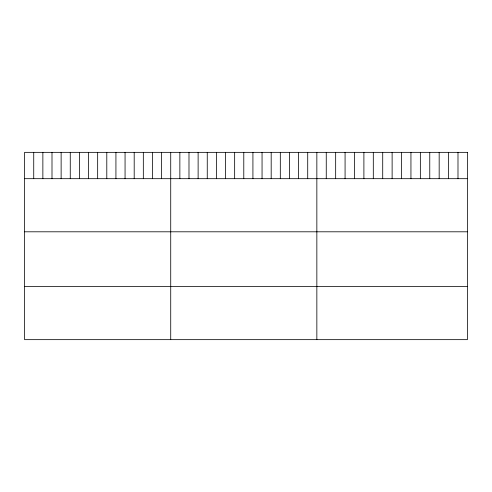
<?xml version="1.0" encoding="UTF-8"?>
<svg xmlns="http://www.w3.org/2000/svg" width="492" height="492" viewBox="0 0 492 492"><rect width="100%" height="100%" fill="white"/><g stroke="black" fill="none" stroke-linecap="round" stroke-linejoin="round"><path stroke-width="0.74" d="M24.6 178.682L467.4 178.682M24.6 231.8L467.4 231.8M24.6 286.529L467.4 286.529M457.99 152.348L457.99 178.682M448.581 152.348L448.581 178.682M439.171 152.348L439.171 178.682M429.762 152.348L429.762 178.682M420.353 152.348L420.353 178.682M410.943 152.348L410.943 178.682M401.534 152.348L401.534 178.682M392.124 152.348L392.124 178.682M382.714 152.348L382.714 178.682M373.305 152.348L373.305 178.682M363.896 152.348L363.896 178.682M354.486 152.348L354.486 178.682M345.077 152.348L345.077 178.682M335.667 152.348L335.667 178.682M326.257 152.348L326.257 178.682M316.848 152.348L316.848 339.652M307.715 152.348L307.715 178.682M298.582 152.348L298.582 178.682M289.45 152.348L289.45 178.682M280.317 152.348L280.317 178.682M271.184 152.348L271.184 178.682M262.052 152.348L262.052 178.682M252.919 152.348L252.919 178.682M243.786 152.348L243.786 178.682M234.653 152.348L234.653 178.682M225.52 152.348L225.52 178.682M216.388 152.348L216.388 178.682M207.255 152.348L207.255 178.682M198.122 152.348L198.122 178.682M188.989 152.348L188.989 178.682M179.857 152.348L179.857 178.682M170.724 152.348L170.724 339.652M161.591 152.348L161.591 178.682M152.459 152.348L152.459 178.682M143.326 152.348L143.326 178.682M134.193 152.348L134.193 178.682M125.06 152.348L125.06 178.682M115.927 152.348L115.927 178.682M106.795 152.348L106.795 178.682M97.662 152.348L97.662 178.682M88.529 152.348L88.529 178.682M79.396 152.348L79.396 178.682M70.264 152.348L70.264 178.682M61.131 152.348L61.131 178.682M51.998 152.348L51.998 178.682M42.866 152.348L42.866 178.682M33.733 152.348L33.733 178.682M467.4 152.348L24.6 152.348L24.6 339.652L467.4 339.652L467.4 152.348"/></g></svg>
